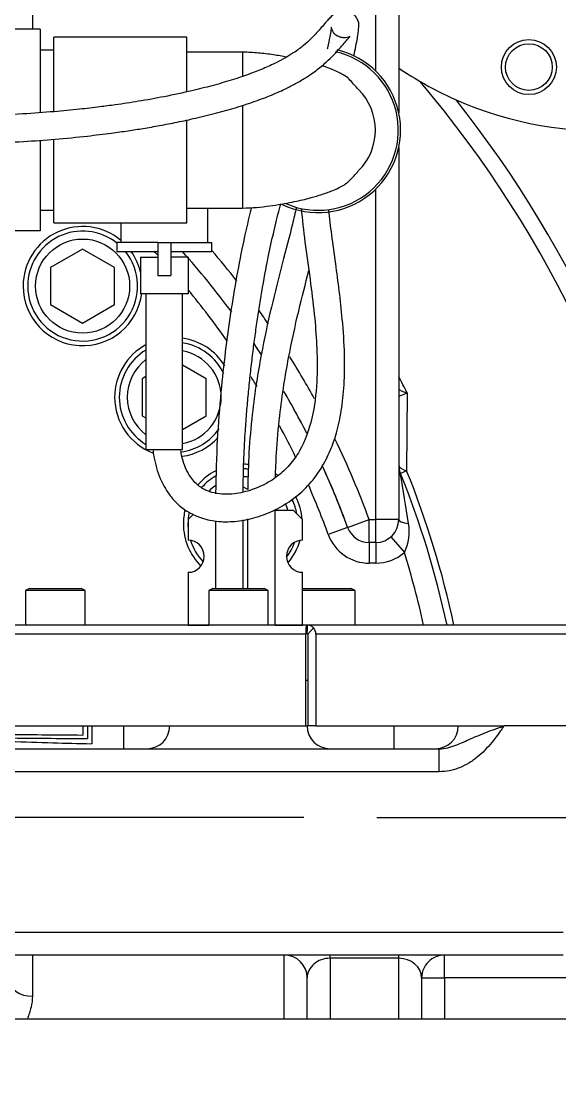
# Model space of a CAD drawing. Header units: millimetres. Extents: x 10462777 to 22643323, y 453826 to 1389191.
# Drawn here: x 11310842.4 to 11310962, y 597663.2 to 597898.3 of the extents above; entities that cross this region are included whole.
import ezdxf

# ---------------------------------------------------------------- set-up
doc = ezdxf.new("R2010")
doc.units = ezdxf.units.MM
doc.header["$LTSCALE"] = 200
doc.header["$MEASUREMENT"] = 0
doc.linetypes.add('CENTER2', pattern=[1.125, 0.75, -0.125, 0.125, -0.125])
doc.linetypes.add('PHANTOM', pattern=[2.5, 1.25, -0.25, 0.25, -0.25, 0.25, -0.25])
doc.layers.get('0').update_dxf_attribs({"linetype": 'CONTINUOUS'})
for name, color, linetype in [('$DDT_AUDIT_GENERATED_(1626)', 7, 'CONTINUOUS'), ('$DDT_AUDIT_GENERATED_(276)', 7, 'CONTINUOUS'), ('$DDT_AUDIT_GENERATED_(77F)', 7, 'CONTINUOUS'), ('$DDT_AUDIT_GENERATED_(7CC)', 7, 'CONTINUOUS'), ('$DDT_AUDIT_GENERATED_(7ED)', 7, 'CONTINUOUS'), ('$DDT_AUDIT_GENERATED_(846)', 7, 'CONTINUOUS'), ('$DDT_AUDIT_GENERATED_(86E)', 7, 'CONTINUOUS'), ('A290-7329-X301', 7, 'CONTINUOUS'), ('DV1_DEFAULT', 7, 'CONTINUOUS'), ('LIBRL_A6-BA-16X5', 7, 'CONTINUOUS'), ('LIBRL_A6-BA-6X16', 7, 'CONTINUOUS'), ('LIBRL_A6-BA-8X35', 7, 'CONTINUOUS')]:
    doc.layers.add(name, color=color, linetype=linetype)
doc.layers.add('LAYOUT', color=8, linetype='CONTINUOUS', lineweight=25)

# ---------------------------------------------------------------- blocks, each defined once
blk = doc.blocks.new('A$C7DA30AB0')
at = {"layer": '$DDT_AUDIT_GENERATED_(1626)', "color": 7, "linetype": 'Continuous', "ltscale": 25.4}
for p, q in [((2906.1, 3005.67, 0), (2906.1, 3009.63, 0)), ((2907.12, 3005.67, 0), (2907.12, 3008.46, 0)), ((2908.13, 3005.67, 0), (2908.13, 3007.7, 0)), ((2865.46, 2983.31, 0), (2865.46, 2957.72, 0)), ((2871.56, 2959.8, 0), (2871.56, 2975.19, 0)), ((2872.57, 2975.19, 0), (2872.57, 2959.99, 0)), ((2878.67, 2960.25, 0), (2878.67, 2975.19, 0))]:
    blk.add_line(p, q, dxfattribs=at)
for points, knots in [([(3033.4, 3015.82, 0), (3033.16, 3015.47, 0), (3032.54, 3014.69, 0), (3031.21, 3013.54, 0), (3029.08, 3012.26, 0), (3026.21, 3011.06, 0), (3022.69, 3010.02, 0), (3017.08, 3008.84, 0), (3008.76, 3007.86, 0), (2997.75, 3007.34, 0), (2987.96, 3007.24, 0), (2979.52, 3007.29, 0), (2971.94, 3007.4, 0), (2962.92, 3007.58, 0), (2952.03, 3007.83, 0), (2939.16, 3008.12, 0), (2923.68, 3008.39, 0), (2913.58, 3008.44, 0), (2907.12, 3008.46, 0)], [0.3976911, 0.3976911, 0.3976911, 0.3976911, 0.4168945, 0.4409565, 0.4639319, 0.4863103, 0.5085165, 0.5309828, 0.5775624, 0.6262546, 0.6744915, 0.701347, 0.7316126, 0.7685507, 0.8129604, 0.8657148, 0.9277414, 1, 1, 1, 1]), ([(3053.72, 3015.77, 0), (3053.7, 3015.67, 0), (3053.49, 3014.87, 0), (3053.01, 3013.85, 0), (3051.96, 3012.58, 0), (3050.27, 3011.28, 0), (3047.51, 3009.96, 0), (3043.75, 3008.81, 0), (3039.44, 3007.88, 0), (3034.26, 3007.1, 0), (3027.74, 3006.44, 0), (3020.13, 3005.98, 0), (3011.79, 3005.73, 0), (3004.26, 3005.65, 0), (2997.05, 3005.68, 0), (2989.46, 3005.77, 0), (2980.17, 3005.97, 0), (2969.07, 3006.28, 0), (2956.12, 3006.69, 0), (2941.53, 3007.14, 0), (2925.02, 3007.58, 0), (2914.57, 3007.65, 0), (2908.13, 3007.7, 0)], [0.346215, 0.346215, 0.346215, 0.346215, 0.3517806, 0.3894263, 0.4158541, 0.4443184, 0.4747619, 0.4980322, 0.5215387, 0.5457212, 0.5708102, 0.6035726, 0.6347766, 0.6640559, 0.6856369, 0.7123042, 0.7450324, 0.7840855, 0.8295523, 0.8812215, 0.9384439, 1, 1, 1, 1]), ([(2944.36, 3008.8, 0), (2942.78, 3008.79, 0), (2938.93, 3008.79, 0), (2932.21, 3008.88, 0), (2923.98, 3009.1, 0), (2914.9, 3009.45, 0), (2909.29, 3009.56, 0), (2906.1, 3009.63, 0)], [0.76367, 0.76367, 0.76367, 0.76367, 0.7928844, 0.8350333, 0.887986, 0.9462436, 1, 1, 1, 1]), ([(2892.59, 2944.41, 0), (2892.53, 2944.95, 0), (2892.21, 2947.06, 0), (2891.23, 2950.59, 0), (2889.24, 2954.23, 0), (2886.92, 2956.77, 0), (2884.58, 2958.41, 0), (2881.82, 2959.68, 0), (2878.43, 2960.45, 0), (2874.32, 2960.45, 0), (2870.07, 2959.65, 0), (2865.83, 2958.08, 0), (2861.75, 2955.74, 0), (2858.11, 2952.57, 0), (2855.23, 2948.77, 0), (2853.18, 2944.75, 0), (2851.69, 2940.45, 0), (2850.65, 2935.59, 0), (2850.05, 2929.77, 0), (2849.99, 2922.97, 0), (2850.45, 2916, 0), (2851.2, 2909.29, 0), (2852.04, 2903.03, 0), (2852.89, 2897.06, 0), (2853.34, 2893.13, 0), (2853.51, 2891.36, 0)], [0.0294546, 0.0294546, 0.0294546, 0.0294546, 0.0397846, 0.0708333, 0.0959328, 0.1167834, 0.1343066, 0.1490043, 0.1732452, 0.1984122, 0.2252052, 0.2533966, 0.2824512, 0.3123338, 0.3427894, 0.3707739, 0.3962002, 0.4275694, 0.4635986, 0.5057353, 0.5554681, 0.5955855, 0.6341662, 0.676763, 0.7134167, 0.7134167, 0.7134167, 0.7134167]), ([(2859.65, 2891.11, 0), (2859.63, 2891.37, 0), (2859.39, 2894.06, 0), (2858.71, 2899.55, 0), (2857.58, 2907.41, 0), (2856.67, 2914.98, 0), (2856.12, 2922.24, 0), (2856.09, 2929.63, 0), (2857, 2937.37, 0), (2859.19, 2943.66, 0), (2862.13, 2947.87, 0), (2864.92, 2950.48, 0), (2868.25, 2952.48, 0), (2872.03, 2953.88, 0), (2875.5, 2954.42, 0), (2878.41, 2954.23, 0), (2880.69, 2953.59, 0), (2882.93, 2952.22, 0), (2884.99, 2949.65, 0), (2885.95, 2946.94, 0), (2886.32, 2945.11, 0), (2886.4, 2944.68, 0)], [0.2297745, 0.2297745, 0.2297745, 0.2297745, 0.2367182, 0.3014038, 0.3714263, 0.4351249, 0.4893865, 0.5495164, 0.6149677, 0.6775364, 0.7079555, 0.7378513, 0.7687237, 0.8009206, 0.8342819, 0.852445, 0.8710577, 0.8908027, 0.9147583, 0.9487289, 0.9591574, 0.9591574, 0.9591574, 0.9591574]), ([(2860.74, 2890.76, 0), (2861.01, 2891.95, 0), (2861.95, 2895.87, 0), (2863.88, 2903.18, 0), (2866.39, 2912.99, 0), (2868.31, 2921.86, 0), (2869.68, 2929.83, 0), (2870.64, 2936.99, 0), (2871.35, 2945.13, 0), (2871.48, 2950.36, 0), (2871.53, 2953.3, 0)], [0.8153922, 0.8153922, 0.8153922, 0.8153922, 0.827936, 0.8554998, 0.8837129, 0.9135475, 0.9303302, 0.9500371, 0.9730855, 0.996031, 0.996031, 0.996031, 0.996031]), ([(2872.56, 2953.81, 0), (2872.53, 2951.37, 0), (2872.47, 2947.31, 0), (2872.15, 2941.42, 0), (2871.81, 2936.64, 0), (2871.45, 2932.54, 0), (2871.05, 2928.54, 0), (2870.6, 2924.56, 0), (2870.11, 2920.66, 0), (2869.4, 2915.6, 0), (2868.4, 2909.23, 0), (2867.12, 2902.31, 0), (2865.79, 2896.17, 0), (2864.84, 2892.3, 0), (2864.29, 2890.3, 0), (2864.19, 2889.94, 0)], [0.0082482, 0.0082482, 0.0082482, 0.0082482, 0.0664006, 0.1182806, 0.1548949, 0.188434, 0.2227476, 0.2572032, 0.2909242, 0.3238986, 0.3894179, 0.459469, 0.5118642, 0.5637843, 0.5754657, 0.5754657, 0.5754657, 0.5754657]), ([(2870.77, 2890.94, 0), (2871.35, 2893.21, 0), (2872.49, 2898.13, 0), (2874.02, 2905.95, 0), (2875.38, 2914.23, 0), (2876.56, 2922.81, 0), (2877.57, 2932.1, 0), (2878.43, 2942.8, 0), (2878.58, 2949.82, 0), (2878.66, 2954.2, 0)], [0.5635564, 0.5635564, 0.5635564, 0.5635564, 0.6170334, 0.6741778, 0.7304128, 0.7882234, 0.8474434, 0.9167485, 0.9959846, 0.9959846, 0.9959846, 0.9959846]), ([(2865.38, 2950.64, 0), (2865.33, 2948.77, 0), (2865.17, 2944.39, 0), (2864.54, 2937.31, 0), (2863.59, 2930.32, 0), (2862.23, 2922.53, 0), (2860.36, 2914.01, 0), (2858.73, 2907.64, 0), (2857.97, 2904.73, 0)], [0.0112301, 0.0112301, 0.0112301, 0.0112301, 0.0267725, 0.049579, 0.0689956, 0.0854783, 0.115111, 0.1416546, 0.1416546, 0.1416546, 0.1416546]), ([(2934.34, 2876.58, 0), (2932.78, 2876.56, 0), (2928.58, 2876.47, 0), (2921.69, 2876.16, 0), (2914.17, 2875.62, 0), (2907.65, 2874.99, 0), (2902.27, 2874.33, 0), (2898.17, 2873.76, 0), (2894.61, 2873.2, 0), (2890.97, 2872.57, 0), (2887.07, 2871.81, 0), (2881.14, 2870.53, 0), (2875.19, 2868.96, 0), (2869.79, 2867.19, 0), (2866.04, 2865.76, 0), (2863.04, 2864.4, 0), (2860.51, 2863.07, 0), (2858.06, 2861.61, 0), (2855.66, 2859.89, 0), (2853.6, 2858.1, 0), (2852.06, 2856.51, 0), (2850.85, 2855.13, 0), (2849.9, 2854.03, 0), (2849.21, 2853.22, 0), (2848.75, 2852.73, 0), (2848.94, 2852.89, 0), (2849.68, 2853.11, 0), (2850.51, 2853.17, 0), (2851.92, 2852.72, 0), (2852.88, 2851.51, 0), (2852.99, 2850.72, 0), (2853, 2850.72, 0), (2853.02, 2850.89, 0), (2853.1, 2851.55, 0), (2853.33, 2852.85, 0), (2853.66, 2854.5, 0), (2853.87, 2855.55, 0), (2853.89, 2855.63, 0)], [0.014029, 0.014029, 0.014029, 0.014029, 0.0271693, 0.0502483, 0.069627, 0.089646, 0.1046939, 0.1152509, 0.1249193, 0.1357273, 0.1476139, 0.1604384, 0.1917051, 0.2082091, 0.2245764, 0.2427195, 0.2568409, 0.2729351, 0.2973591, 0.3234909, 0.3486109, 0.3726537, 0.397887, 0.4229861, 0.448578, 0.4704385, 0.481181, 0.4890178, 0.4961, 0.5081864, 0.5224533, 0.5359445, 0.5493678, 0.5627692, 0.5909404, 0.6212121, 0.6237902, 0.6237902, 0.6237902, 0.6237902]), ([(2847.98, 2857.18, 0), (2847.94, 2856.97, 0), (2847.74, 2855.97, 0), (2847.44, 2854.45, 0), (2847.14, 2852.85, 0), (2846.95, 2851.67, 0), (2846.91, 2850.54, 0), (2846.84, 2849.45, 0), (2847.9, 2847.85, 0), (2848.88, 2847.24, 0), (2850.15, 2846.95, 0), (2851.15, 2847.14, 0), (2852.11, 2847.6, 0), (2852.85, 2848.22, 0), (2853.47, 2848.86, 0), (2854.28, 2849.78, 0), (2855.2, 2850.84, 0), (2856.22, 2852.03, 0), (2857.47, 2853.36, 0), (2859.11, 2854.84, 0), (2861.06, 2856.28, 0), (2863.15, 2857.56, 0), (2865.34, 2858.73, 0), (2867.95, 2859.94, 0), (2871.29, 2861.25, 0), (2875.09, 2862.52, 0), (2879.34, 2863.75, 0), (2884.3, 2864.99, 0), (2889.79, 2866.16, 0), (2895.52, 2867.19, 0), (2900.32, 2867.92, 0), (2904.69, 2868.49, 0), (2909.2, 2869.02, 0), (2914.89, 2869.56, 0), (2921.83, 2870.06, 0), (2928.64, 2870.38, 0), (2932.79, 2870.46, 0), (2934.34, 2870.48, 0)], [0.3726558, 0.3726558, 0.3726558, 0.3726558, 0.3789273, 0.4033778, 0.4265497, 0.4483708, 0.4699513, 0.4923298, 0.502289, 0.5096353, 0.5144283, 0.5252974, 0.5401406, 0.5572699, 0.5800805, 0.6024828, 0.6281052, 0.6522814, 0.6772591, 0.7032607, 0.7283333, 0.7450337, 0.7589346, 0.776283, 0.7921243, 0.808581, 0.8244237, 0.8398177, 0.8594691, 0.8767292, 0.8917889, 0.9016701, 0.9144371, 0.9303265, 0.9496364, 0.9727242, 0.9858295, 0.9858295, 0.9858295, 0.9858295])]:
    blk.add_open_spline(points, degree=3, knots=knots, dxfattribs=at)
at = {"layer": '$DDT_AUDIT_GENERATED_(276)', "color": 7, "linetype": 'Continuous', "ltscale": 25.4}
for start, end in [(200.0052, 204.4821), (206.9352, 210.1591), (213.0539, 213.8955), (216.5866, 221.8796)]:
    blk.add_arc((3025.99, 3025.99, 0), 187.96, start, end, dxfattribs=at)
at = {"layer": '$DDT_AUDIT_GENERATED_(77F)', "color": 7, "linetype": 'Continuous', "ltscale": 25.4}
for p, q in [((2917.58, 2875.84, 0), (2917.58, 2895.94, 0)), ((2917.58, 2895.94, 0), (2936.58, 2895.94, 0)), ((2917.58, 2891.33, 0), (2914.53, 2891.33, 0)), ((2917.58, 2851.23, 0), (2917.58, 2869.73, 0)), ((2914.53, 2855.84, 0), (2917.58, 2855.84, 0)), ((2917.58, 2851.23, 0), (2936.58, 2851.23, 0))]:
    blk.add_line(p, q, dxfattribs=at)
at = {"layer": '$DDT_AUDIT_GENERATED_(7CC)', "color": 7, "linetype": 'Continuous', "ltscale": 25.4}
for p, q in [((2914.53, 2894.16, 0), (2885.07, 2894.16, 0)), ((2885.07, 2894.16, 0), (2885.07, 2871.33, 0)), ((2914.53, 2894.16, 0), (2914.53, 2875.62, 0)), ((2872.67, 2868.03, 0), (2872.67, 2890.86, 0)), ((2885.07, 2890.86, 0), (2872.67, 2890.86, 0)), ((2914.53, 2869.48, 0), (2914.53, 2853.01, 0)), ((2885.07, 2864.97, 0), (2885.07, 2853.01, 0)), ((2872.67, 2856.31, 0), (2872.67, 2861.49, 0)), ((2872.67, 2856.31, 0), (2885.07, 2856.31, 0)), ((2885.07, 2853.01, 0), (2914.53, 2853.01, 0))]:
    blk.add_line(p, q, dxfattribs=at)
for radius, start, end in [(18.29, 64.1811, 256.5944), (17.78, 66.303, 257.4493), (12.7, 135.0247, 225.0414)]:
    blk.add_arc((2855.91, 2873.59, 0), radius, start, end, dxfattribs=at)
for points, knots in [([(2872.67, 2890.86, 0), (2871.54, 2890.83, 0), (2869.68, 2890.77, 0), (2865.85, 2890.31, 0), (2861.92, 2889.64, 0), (2858.39, 2888.82, 0), (2855.47, 2887.99, 0), (2852.66, 2887.01, 0), (2850.02, 2885.81, 0), (2848.55, 2884.38, 0), (2847.49, 2883.23, 0), (2846.93, 2882.57, 0)], [0, 0, 0, 0, 0.081372, 0.157809, 0.292426, 0.398611, 0.475812, 0.569905, 0.700294, 0.854161, 1, 1, 1, 1]), ([(2846.93, 2864.61, 0), (2847.34, 2864.16, 0), (2848.02, 2863.44, 0), (2849.02, 2862.23, 0), (2850.33, 2861.26, 0), (2852.36, 2860.29, 0), (2854.2, 2859.62, 0), (2855.01, 2859.36, 0), (2855.09, 2859.33, 0)], [0, 0, 0, 0, 0.1007398, 0.196095, 0.2972102, 0.4163106, 0.4937326, 0.502265, 0.502265, 0.502265, 0.502265]), ([(2862.92, 2857.39, 0), (2863.86, 2857.22, 0), (2865.92, 2856.88, 0), (2869.3, 2856.44, 0), (2871.4, 2856.36, 0), (2872.67, 2856.31, 0)], [0.7440414, 0.7440414, 0.7440414, 0.7440414, 0.8219157, 0.9082048, 1, 1, 1, 1])]:
    blk.add_open_spline(points, degree=3, knots=knots, dxfattribs=at)
at = {"layer": '$DDT_AUDIT_GENERATED_(7ED)', "color": 7, "linetype": 'Continuous', "ltscale": 25.4}
for p, q in [((2885.98, 2944.4, 0), (2885.98, 2909.86, 0)), ((2894.11, 2944.4, 0), (2885.98, 2944.4, 0)), ((2894.11, 2909.86, 0), (2894.11, 2944.4, 0)), ((2884.76, 2901.73, 0), (2884.76, 2909.86, 0)), ((2884.76, 2909.86, 0), (2895.33, 2909.86, 0)), ((2895.33, 2901.73, 0), (2895.33, 2909.86, 0)), ((2888.63, 2898.48, 0), (2888.63, 2905.79, 0)), ((2891.47, 2905.79, 0), (2888.63, 2905.79, 0)), ((2891.47, 2898.48, 0), (2891.47, 2905.79, 0)), ((2884.76, 2901.73, 0), (2888.63, 2901.73, 0)), ((2895.33, 2901.73, 0), (2891.47, 2901.73, 0)), ((2879.48, 2900.51, 0), (2879.48, 2898.48, 0)), ((2888.63, 2900.51, 0), (2879.48, 2900.51, 0)), ((2900.61, 2900.51, 0), (2891.47, 2900.51, 0)), ((2900.61, 2898.48, 0), (2900.61, 2900.51, 0)), ((2888.63, 2898.48, 0), (2879.48, 2898.48, 0)), ((2880.4, 2898.48, 0), (2880.4, 2890.86, 0)), ((2891.47, 2898.48, 0), (2888.63, 2898.48, 0)), ((2891.47, 2898.48, 0), (2900.61, 2898.48, 0)), ((2899.7, 2894.16, 0), (2899.7, 2898.48, 0))]:
    blk.add_line(p, q, dxfattribs=at)
at = {"layer": '$DDT_AUDIT_GENERATED_(846)', "color": 7, "linetype": 'Continuous', "ltscale": 25.4}
for p, q in [((2856.41, 3005.67, 0), (2824.82, 3005.67, 0)), ((2856.41, 3005.67, 0), (2858.23, 3005.67, 0)), ((2856.41, 2985.35, 0), (2856.41, 3005.67, 0)), ((2858.23, 2985.35, 0), (2858.23, 3005.67, 0)), ((2926.93, 3005.67, 0), (2858.61, 3005.67, 0)), ((2858.61, 3005.67, 0), (2858.61, 2985.35, 0)), ((2735.08, 2985.35, 0), (2856.41, 2985.35, 0)), ((2858.23, 2985.35, 0), (2856.94, 2983.91, 0)), ((2858.23, 2985.35, 0), (2858.35, 2985.35, 0)), ((2858.35, 2985.35, 0), (2858.35, 2984.67, 0)), ((2858.35, 2983.31, 0), (2858.35, 2984.67, 0)), ((2858.61, 2983.91, 0), (2858.61, 2985.35, 0)), ((2858.61, 2985.35, 0), (2932.01, 2985.35, 0)), ((2736.43, 2983.31, 0), (2858.35, 2983.31, 0)), ((2858.35, 2983.31, 0), (2858.35, 2983.31, 0)), ((2858.35, 2983.31, 0), (2932.01, 2983.31, 0)), ((2859.36, 2983.31, 0), (2859.36, 2971.63, 0)), ((2865.46, 2983.31, 0), (2859.36, 2983.31, 0)), ((2884.76, 2983.31, 0), (2880.19, 2983.31, 0)), ((2884.76, 2971.63, 0), (2884.76, 2983.31, 0)), ((2859.36, 2964.52, 0), (2859.36, 2959.95, 0)), ((2884.76, 2959.95, 0), (2884.76, 2964.52, 0)), ((2859.36, 2959.95, 0), (2861.4, 2957.91, 0)), ((2861.4, 2957.91, 0), (2865.46, 2957.91, 0)), ((2883.61, 2958.79, 0), (2884.76, 2959.95, 0))]:
    blk.add_line(p, q, dxfattribs=at)
for centre, radius, start, end in [((2858.36, 2985.3, 0), 1.99, 224.4513, 269.5516), ((2859.36, 2968.07, 0), 3.56, 270, 90), ((2884.76, 2968.07, 0), 3.56, 90, 270)]:
    blk.add_arc(centre, radius, start, end, dxfattribs=at)
blk.add_ellipse((2858.23, 2985.35, 0), major_axis=(0, -2.03), ratio=0.895903, start_param=4.712389, end_param=5.497787, dxfattribs=at)
blk.add_open_spline([(2858.23, 2985.35, 0), (2858.23, 2985.35, 0), (2858.23, 2985.35, 0)], degree=2, dxfattribs=at)
blk.add_open_spline([(2858.35, 2983.31, 0), (2858.39, 2983.31, 0), (2858.43, 2983.37, 0), (2858.52, 2983.57, 0), (2858.57, 2983.72, 0), (2858.61, 2983.91, 0)], degree=3, knots=[0, 0, 0, 0, 0.5, 0.5, 1, 1, 1, 1], dxfattribs=at)
at = {"layer": '$DDT_AUDIT_GENERATED_(86E)', "color": 7, "linetype": 'Continuous', "ltscale": 25.4}
blk.add_line((2858.61, 2995.51, 0), (2858.23, 2995.51, 0), dxfattribs=at)
at = {"layer": 'A290-7329-X301', "color": 7, "linetype": 'Continuous', "ltscale": 25.4}
for p, q in [((2827.87, 3061.55, 0), (2827.87, 3070.69, 0)), ((2832.95, 3061.55, 0), (2832.95, 3070.69, 0)), ((2838.03, 3070.69, 0), (2838.03, 3057.19, 0)), ((2853.27, 3057.19, 0), (2853.27, 3070.69, 0)), ((2858.35, 3070.69, 0), (2858.35, 3061.55, 0)), ((2863.43, 3070.69, 0), (2863.43, 3056.47, 0)), ((2919.31, 3056.47, 0), (2919.31, 3065.62, 0)), ((2792.31, 3061.55, 0), (2827.87, 3061.55, 0)), ((2827.87, 3061.55, 0), (2827.87, 3056.47, 0)), ((2832.95, 3061.55, 0), (2827.87, 3061.55, 0)), ((2838.03, 3057.19, 0), (2853.27, 3057.19, 0)), ((2838.03, 3057.19, 0), (2838.03, 3056.47, 0)), ((2853.27, 3057.19, 0), (2853.27, 3056.47, 0)), ((2801.52, 3056.47, 0), (2973.92, 3056.47, 0)), ((2973.92, 3051.39, 0), (2801.52, 3051.39, 0)), ((2829.03, 3015.83, 0), (2973.92, 3015.83, 0)), ((2829.03, 3015.83, 0), (2829.03, 3010.75, 0)), ((2973.92, 3010.75, 0), (2829.03, 3010.75, 0)), ((2839.04, 3010.75, 0), (2839.04, 3005.67, 0)), ((2898.99, 3010.75, 0), (2898.99, 3005.67, 0)), ((2750.22, 3005.67, 0), (2814.66, 3005.67, 0)), ((2824.82, 3005.67, 0), (2814.66, 3005.67, 0)), ((2858.61, 3005.67, 0), (2858.35, 3005.67, 0)), ((2843.11, 2965.03, 0), (2843.11, 2969.6, 0)), ((2843.11, 2969.6, 0), (2844.6, 2969.6, 0)), ((2844.6, 2965.03, 0), (2844.6, 2969.6, 0)), ((2839.78, 2963.78, 0), (2836.78, 2967.23, 0)), ((2843.11, 2965.03, 0), (2844.6, 2965.03, 0)), ((2843.11, 2965.03, 0), (2843.11, 2959.95, 0)), ((2844.6, 2965.03, 0), (2844.6, 2959.95, 0)), ((2849.37, 2961.68, 0), (2853.67, 2963.25, 0)), ((2849.37, 2961.68, 0), (2844.6, 2959.95, 0)), ((2838.03, 2877.42, 0), (2838.03, 2959.95, 0)), ((2838.03, 2959.95, 0), (2843.11, 2959.95, 0)), ((2844.6, 2959.95, 0), (2843.11, 2959.95, 0)), ((2843.11, 2959.95, 0), (2843.11, 2886.65, 0)), ((2836.17, 2931.87, 0), (2836.28, 2949.13, 0)), ((2836.28, 2949.13, 0), (2837.66, 2949.69, 0)), ((2837.66, 2949.69, 0), (2837.68, 2949.7, 0)), ((2838.03, 2756.75, 0), (2838.03, 2869.75, 0)), ((2843.11, 2860.53, 0), (2843.11, 2756.75, 0)), ((2919.31, 2756.75, 0), (2919.31, 2851.23, 0))]:
    blk.add_line(p, q, dxfattribs=at)
for radius in [6.1, 5.18]:
    blk.add_circle((2809.16, 2859.61, 0), radius, dxfattribs=at)
for centre, radius, start, end in [((2827.87, 3061.55, 0), 5.08, 270, 0), ((2863.43, 3061.55, 0), 5.08, 180, 270), ((2829.9, 3005.67, 0), 5.08, 90, 180), ((2853.27, 3005.67, 0), 5.08, 0, 90), ((2893.91, 3005.67, 0), 5.08, 90, 180), ((3025.99, 3025.99, 0), 256.1, 189.5913, 218.4136), ((3025.99, 3025.99, 0), 252.51, 189.7291, 220.2571), ((3025.99, 3025.99, 0), 204.69, 192.0329, 202.0542), ((3025.99, 3025.99, 0), 203.2, 192.1224, 202.0542), ((3025.99, 3025.99, 0), 198.12, 192.4381, 197.2504), ((2872.61, 2960.88, 0), 13.21, 0, 45.0715), ((2843.11, 2959.95, 0), 9.65, 90, 130.9678), ((2844.6, 2959.95, 0), 9.65, 20.0052, 90), ((2872.61, 2960.88, 0), 13.21, 139.8521, 164.264), ((2845.26, 2962.77, 0), 9.58, 152.2336, 191.997), ((2843.11, 2959.95, 0), 5.08, 90, 180), ((2844.6, 2959.95, 0), 5.08, 20.0052, 90), ((3025.99, 3025.99, 0), 183.39, 200.0052, 203.6557), ((3372.78, 3041.8, 0), 542.97, 188.5812, 189.7659), ((3025.99, 3025.99, 0), 187.96, 200.0052, 204.4363), ((2872.61, 2960.88, 0), 13.21, 346.4283, 0), ((3025.99, 3025.99, 0), 193.04, 200.0052, 205.7412), ((2872.61, 2960.88, 0), 13.21, 184.3917, 207.0902), ((2872.61, 2960.88, 0), 13.21, 297.0782, 319.0821), ((2832.63, 2947.78, 0), 5.4, 0.0279, 20.8072), ((2872.61, 2960.88, 0), 13.21, 234.1724, 236.3949), ((2872.61, 2960.88, 0), 13.21, 264.8201, 270), ((3025.99, 3025.99, 0), 183.39, 205.825, 208.2673), ((2887.85, 2932.81, 0), 13.21, 97.3902, 137.6215), ((2887.85, 2932.81, 0), 13.21, 0, 69.3919), ((3025.99, 3025.99, 0), 187.96, 207.0046, 210.1393), ((3025.99, 3025.99, 0), 193.04, 208.7339, 211.9369), ((2887.85, 2932.81, 0), 13.21, 298.2951, 0), ((3025.99, 3025.99, 0), 211.87, 206.3724, 207.4841), ((3025.99, 3025.99, 0), 183.39, 211.396, 212.19), ((2887.85, 2932.81, 0), 13.21, 211.9187, 261.8727), ((3025.99, 3025.99, 0), 187.96, 213.0459, 213.9827), ((3025.99, 3025.99, 0), 183.39, 215.1616, 219.6386), ((2908.17, 2908.17, 0), 13.21, 0, 173.1293), ((3025.99, 3025.99, 0), 193.04, 214.5206, 215.6026), ((3025.99, 3025.99, 0), 187.96, 216.5889, 221.8796), ((3025.99, 3025.99, 0), 193.04, 218.0371, 220.6285), ((2908.17, 2908.17, 0), 13.21, 230.1406, 0), ((2908.17, 2908.17, 0), 13.21, 193.6188, 215.4207), ((3025.99, 3025.99, 0), 183.39, 222.8179, 223.1736), ((2792.5, 2792.5, 0), 81.28, 66.1868, 93.8993), ((3025.99, 3025.99, 0), 288.54, 212.017, 229.3521), ((2792.5, 2792.5, 0), 81.28, 59.8849, 66.1868), ((2792.5, 2792.5, 0), 81.28, 55.9178, 59.8849)]:
    blk.add_arc(centre, radius, start, end, dxfattribs=at)
for centre, major_axis, ratio, start_param, end_param in [((2919.31, 3062.06, 0), (-5.08, 0), 0.699854, 3.141593, 4.712389), ((2838.03, 3061.55, 0), (-5.08, 0), 0.857493, 0, 1.570796), ((2853.27, 3061.55, 0), (-5.08, 0), 0.857493, 1.570796, 3.141593), ((2833.46, 2959.95, 0), (4.57, 0), 0.215215, 0, 1.010448), ((2832.95, 2947.78, 0), (-5.08, 0), 0.35152, 3.141593, 3.99772), ((2833.46, 2947.99, 0), (4.57, 0), 0.971601, 0, 0.395048)]:
    blk.add_ellipse(centre, major_axis=major_axis, ratio=ratio, start_param=start_param, end_param=end_param, dxfattribs=at)
for points, knots in [([(2919.31, 3065.62, 0), (2919.31, 3066.4, 0), (2919.43, 3067.21, 0), (2919.72, 3068.47, 0), (2919.84, 3068.89, 0), (2920.11, 3069.76, 0), (2920.26, 3070.19, 0), (2920.43, 3070.65, 0), (2920.44, 3070.66, 0), (2920.45, 3070.68, 0)], [0, 0, 0, 0, 0.125, 0.125, 0.1875, 0.1875, 0.25, 0.25, 0.25214, 0.25214, 0.25214, 0.25214]), ([(2814.66, 3005.67, 0), (2814.88, 3005.98, 0), (2815.1, 3006.29, 0), (2815.55, 3006.92, 0), (2815.77, 3007.23, 0), (2816.45, 3008.15, 0), (2816.92, 3008.76, 0), (2818.37, 3010.53, 0), (2819.42, 3011.64, 0), (2820.9, 3012.85, 0), (2821.21, 3013.08, 0), (2821.84, 3013.52, 0), (2822.16, 3013.73, 0), (2823.14, 3014.33, 0), (2823.83, 3014.67, 0), (2824.9, 3015.09, 0), (2825.27, 3015.22, 0), (2826, 3015.44, 0), (2826.37, 3015.53, 0), (2827.49, 3015.75, 0), (2828.26, 3015.83, 0), (2829.03, 3015.83, 0)], [0, 0, 0, 0, 0.0625, 0.0625, 0.125, 0.125, 0.25, 0.25, 0.5, 0.5, 0.5625, 0.5625, 0.625, 0.625, 0.75, 0.75, 0.8125, 0.8125, 0.875, 0.875, 1, 1, 1, 1]), ([(2829.03, 3010.75, 0), (2828.38, 3010.75, 0), (2827.75, 3010.66, 0), (2826.83, 3010.44, 0), (2826.53, 3010.36, 0), (2825.93, 3010.17, 0), (2825.64, 3010.06, 0), (2824.78, 3009.73, 0), (2824.22, 3009.49, 0), (2823.11, 3009, 0), (2822.56, 3008.75, 0), (2821.43, 3008.25, 0), (2820.86, 3008.01, 0), (2819.7, 3007.53, 0), (2819.1, 3007.29, 0), (2817.88, 3006.82, 0), (2817.26, 3006.59, 0), (2816.29, 3006.25, 0), (2815.97, 3006.13, 0), (2815.48, 3005.96, 0), (2815.23, 3005.87, 0), (2814.99, 3005.78, 0), (2814.82, 3005.72, 0), (2814.74, 3005.69, 0), (2814.66, 3005.67, 0)], [0, 0, 0, 0, 0.125, 0.125, 0.1875, 0.1875, 0.25, 0.25, 0.375, 0.375, 0.5, 0.5, 0.625, 0.625, 0.75, 0.75, 0.875, 0.875, 0.9375, 0.9375, 0.96875, 0.984375, 0.984375, 1, 1, 1, 1]), ([(2836.17, 2931.87, 0), (2836.31, 2931.93, 0), (2836.44, 2931.99, 0), (2836.7, 2932.09, 0), (2836.82, 2932.14, 0), (2837.16, 2932.28, 0), (2837.35, 2932.36, 0), (2837.68, 2932.49, 0), (2837.81, 2932.53, 0), (2837.98, 2932.59, 0), (2838.03, 2932.59, 0), (2838.03, 2932.58, 0)], [0, 0, 0, 0, 0.125, 0.125, 0.25, 0.25, 0.5, 0.5, 0.75, 0.75, 1, 1, 1, 1]), ([(2838.05, 2931.02, 0), (2837.98, 2931.07, 0), (2837.91, 2931.13, 0), (2837.62, 2931.31, 0), (2837.37, 2931.44, 0), (2836.95, 2931.61, 0), (2836.8, 2931.67, 0), (2836.49, 2931.78, 0), (2836.33, 2931.83, 0), (2836.17, 2931.87, 0)], [0.4067584, 0.4067584, 0.4067584, 0.4067584, 0.5, 0.5, 0.75, 0.75, 0.875, 0.875, 1, 1, 1, 1])]:
    blk.add_open_spline(points, degree=3, knots=knots, dxfattribs=at)
at = {"layer": 'DV1_DEFAULT', "color": 1, "linetype": 'CENTER2', "ltscale": 7}
for p, q in [((5992.89, 3025.99, 0), (0, 3025.99, 0)), ((59.09, 3025.99, 0), (6051.98, 3025.99, 0))]:
    blk.add_line(p, q, dxfattribs=at)
at = {"layer": 'LAYOUT', "color": 6, "linetype": 'PHANTOM'}
for centre, radius in [((3030.45, 3025.99, 0), 2693.02), ((3025.99, 3025.99, 0), 589.24)]:
    blk.add_circle(centre, radius, dxfattribs=at)
at = {"layer": 'LIBRL_A6-BA-16X5', "color": 7, "linetype": 'Continuous', "ltscale": 25.4}
for p, q in [((2871.51, 2953.3, 0), (2872.61, 2952.67, 0)), ((2885.98, 2939.95, 0), (2880.74, 2936.92, 0)), ((2880.74, 2936.92, 0), (2880.74, 2928.71, 0)), ((2894.96, 2936.92, 0), (2894.11, 2937.41, 0)), ((2894.96, 2928.71, 0), (2894.96, 2936.92, 0)), ((2880.74, 2928.71, 0), (2885.98, 2925.68, 0)), ((2894.11, 2928.21, 0), (2894.96, 2928.71, 0)), ((2908.17, 2916.38, 0), (2901.06, 2912.27, 0)), ((2915.28, 2912.27, 0), (2908.17, 2916.38, 0)), ((2901.06, 2912.27, 0), (2901.06, 2904.06, 0)), ((2915.28, 2904.06, 0), (2915.28, 2912.27, 0)), ((2901.06, 2904.06, 0), (2908.17, 2899.95, 0)), ((2908.17, 2899.95, 0), (2915.28, 2904.06, 0))]:
    blk.add_line(p, q, dxfattribs=at)
blk.add_circle((2908.17, 2908.17, 0), 10.43, dxfattribs=at)
for centre, radius, start, end in [((2872.61, 2960.88, 0), 12.19, 142.7786, 160.3149), ((2872.61, 2960.88, 0), 12.19, 17.5526, 43.6838), ((2872.61, 2960.88, 0), 12.19, 348.2516, 0), ((2872.61, 2960.88, 0), 12.19, 0, 4.5129), ((2872.61, 2960.88, 0), 12.19, 190.33, 206.0446), ((2872.61, 2960.88, 0), 10.43, 196.5223, 205.4407), ((2872.61, 2960.88, 0), 10.43, 305.8689, 315.8697), ((2872.61, 2960.88, 0), 12.19, 299.7242, 318.3639), ((2872.61, 2960.88, 0), 12.19, 264.1582, 269.3042), ((2872.61, 2960.88, 0), 10.43, 263.3496, 269.2615), ((2887.85, 2932.81, 0), 12.19, 97.2258, 144.7091), ((2887.85, 2932.81, 0), 10.43, 100.3108, 259.6892), ((2887.85, 2932.81, 0), 12.19, 0, 59.1019), ((2887.85, 2932.81, 0), 10.43, 0, 53.1204), ((2887.85, 2932.81, 0), 10.43, 306.8796, 0), ((2887.85, 2932.81, 0), 12.19, 300.8981, 0), ((2887.85, 2932.81, 0), 12.19, 205.3944, 261.5269), ((2908.17, 2908.17, 0), 12.19, 0, 218.8934), ((2908.17, 2908.17, 0), 12.19, 231.7174, 0)]:
    blk.add_arc(centre, radius, start, end, dxfattribs=at)
at = {"layer": 'LIBRL_A6-BA-6X16', "color": 7, "linetype": 'Continuous', "ltscale": 25.4}
blk.add_line((2763.86, 3070.69, 0), (2979.75, 3070.69, 0), dxfattribs=at)
at = {"layer": 'LIBRL_A6-BA-8X35', "color": 7, "linetype": 'Continuous', "ltscale": 25.4}
for p, q in [((2847.68, 2983.31, 0), (2847.68, 2975.69, 0)), ((2866.98, 2983.31, 0), (2866.98, 2975.69, 0)), ((2880.19, 2975.69, 0), (2880.19, 2983.31, 0)), ((2907.62, 2983.31, 0), (2907.62, 2975.69, 0)), ((2920.83, 2975.69, 0), (2920.83, 2983.31, 0)), ((2847.68, 2975.69, 0), (2859.36, 2975.69, 0)), ((2847.68, 2975.69, 0), (2848.56, 2975.19, 0)), ((2859.36, 2975.19, 0), (2848.56, 2975.19, 0)), ((2866.98, 2975.69, 0), (2880.19, 2975.69, 0)), ((2866.98, 2975.69, 0), (2867.86, 2975.19, 0)), ((2879.31, 2975.19, 0), (2867.86, 2975.19, 0)), ((2879.31, 2975.19, 0), (2880.19, 2975.69, 0)), ((2907.62, 2975.69, 0), (2920.83, 2975.69, 0)), ((2907.62, 2975.69, 0), (2908.5, 2975.19, 0)), ((2919.95, 2975.19, 0), (2908.5, 2975.19, 0)), ((2919.95, 2975.19, 0), (2920.83, 2975.69, 0))]:
    blk.add_line(p, q, dxfattribs=at)

msp = doc.modelspace()

# ---------------------------------------------------------------- block references
at = {"ltscale": 10, "rotation": 180}
msp.add_blockref('A$C7DA30AB0', (11313764.24811, 600747.76955, 0), dxfattribs=at)

doc.saveas('drawing.dxf')
